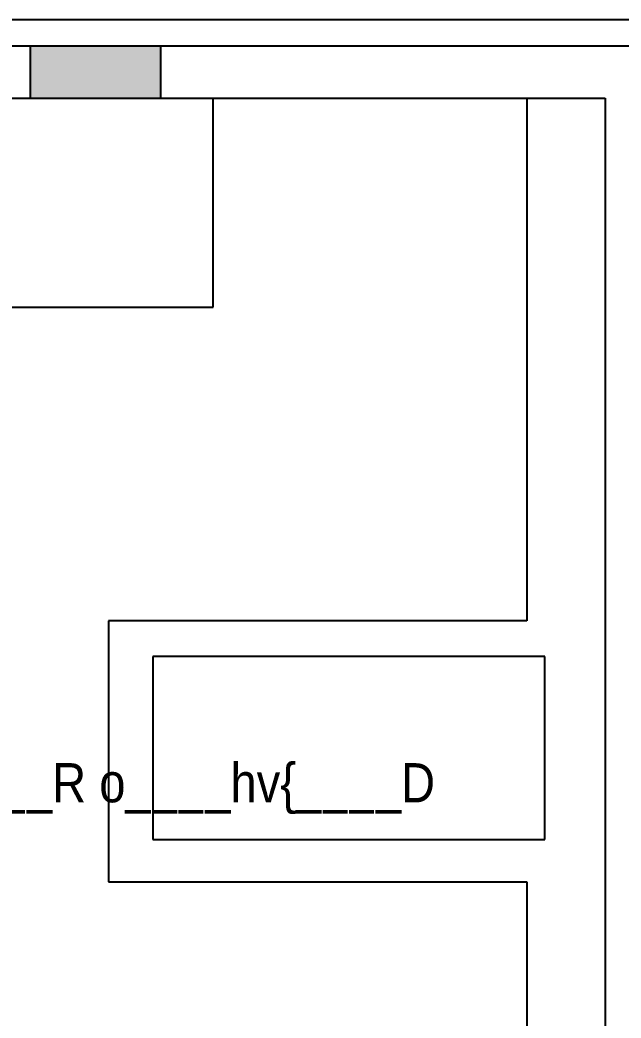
# Model space of a CAD drawing. Header units: metres. Extents: x -658 to -58, y -713 to -118.
# Drawn here: x -194.244 to -191.944, y -130.872 to -127.051 of the extents above; entities that cross this region are included whole.
import ezdxf

# ---------------------------------------------------------------- set-up
doc = ezdxf.new("R2010")
doc.units = ezdxf.units.M
doc.header["$LTSCALE"] = 100
doc.layers.add('plan', color=8, linetype='Continuous')
doc.styles.add('style12', font='xarab.shx')

# ---------------------------------------------------------------- blocks, each defined once
blk = doc.blocks.new('GREGRERGREGRE')
h = blk.add_hatch(color=256)
h.dxf.hatch_style = 1
h.paths.add_polyline_path([(-193.7048, -127.3512), (-193.7048, -127.1512), (-194.2048, -127.1512), (-194.2048, -127.3512)])
blk.add_lwpolyline([(-193.7048, -127.3512), (-193.7048, -127.1512), (-194.2048, -127.1512), (-194.2048, -127.3512)], close=True)
blk = doc.blocks.new('A$Cc2be8e3e')
at = {"layer": 'plan'}
for p, q in [((-1.8028, 21.3095), (-41.8028, 21.3095)), ((-10.8028, 21.1095), (-3.8028, 21.1095)), ((-5.3028, 20.3095), (-5.3028, 21.1095)), ((-4.1028, 21.1095), (-4.1028, 19.1095)), ((-3.8028, 21.1095), (-3.8028, 17.5095)), ((-10.1028, 20.3095), (-5.3028, 20.3095)), ((-4.1028, 19.1095), (-5.7028, 19.1095)), ((-5.7028, 19.1095), (-5.7028, 18.1095)), ((-5.5341, 18.9723), (-5.5341, 18.2723)), ((-4.0341, 18.9723), (-5.5341, 18.9723)), ((-4.0341, 18.2723), (-4.0341, 18.9723)), ((-5.5341, 18.2723), (-4.0341, 18.2723)), ((-5.7028, 18.1095), (-4.1028, 18.1095)), ((-4.1028, 18.1095), (-4.1028, 17.5095))]:
    blk.add_line(p, q, dxfattribs=at)
blk.add_lwpolyline([(-1.8028, 1.2095), (-1.4028, 1.2095), (-1.4028, 4.2095), (-1.7028, 4.2095), (-1.7028, 12.5595), (-1.4028, 12.5595), (-1.4028, 16.4595), (-1.7028, 16.4595), (-1.7028, 21.4095), (-11.1028, 21.4095), (-11.1028, 15.4095), (-2.1028, 15.4095), (-2.1028, 12.5595), (-2.0028, 12.5595)], dxfattribs=at)
blk.add_blockref('GREGRERGREGRE', (188.202, 148.4607), dxfattribs=at)
at = {"layer": 'plan', "style": 'style12', "width": 0.9}
blk.add_text('l_gp__R o____hv{____D', height=0.15, dxfattribs=at).set_placement((-6.4614, 18.4143))

msp = doc.modelspace()

# ---------------------------------------------------------------- block references
at = {"layer": 'plan'}
msp.add_blockref('A$Cc2be8e3e', (-188.202, -148.4607), dxfattribs=at)

doc.saveas('drawing.dxf')
